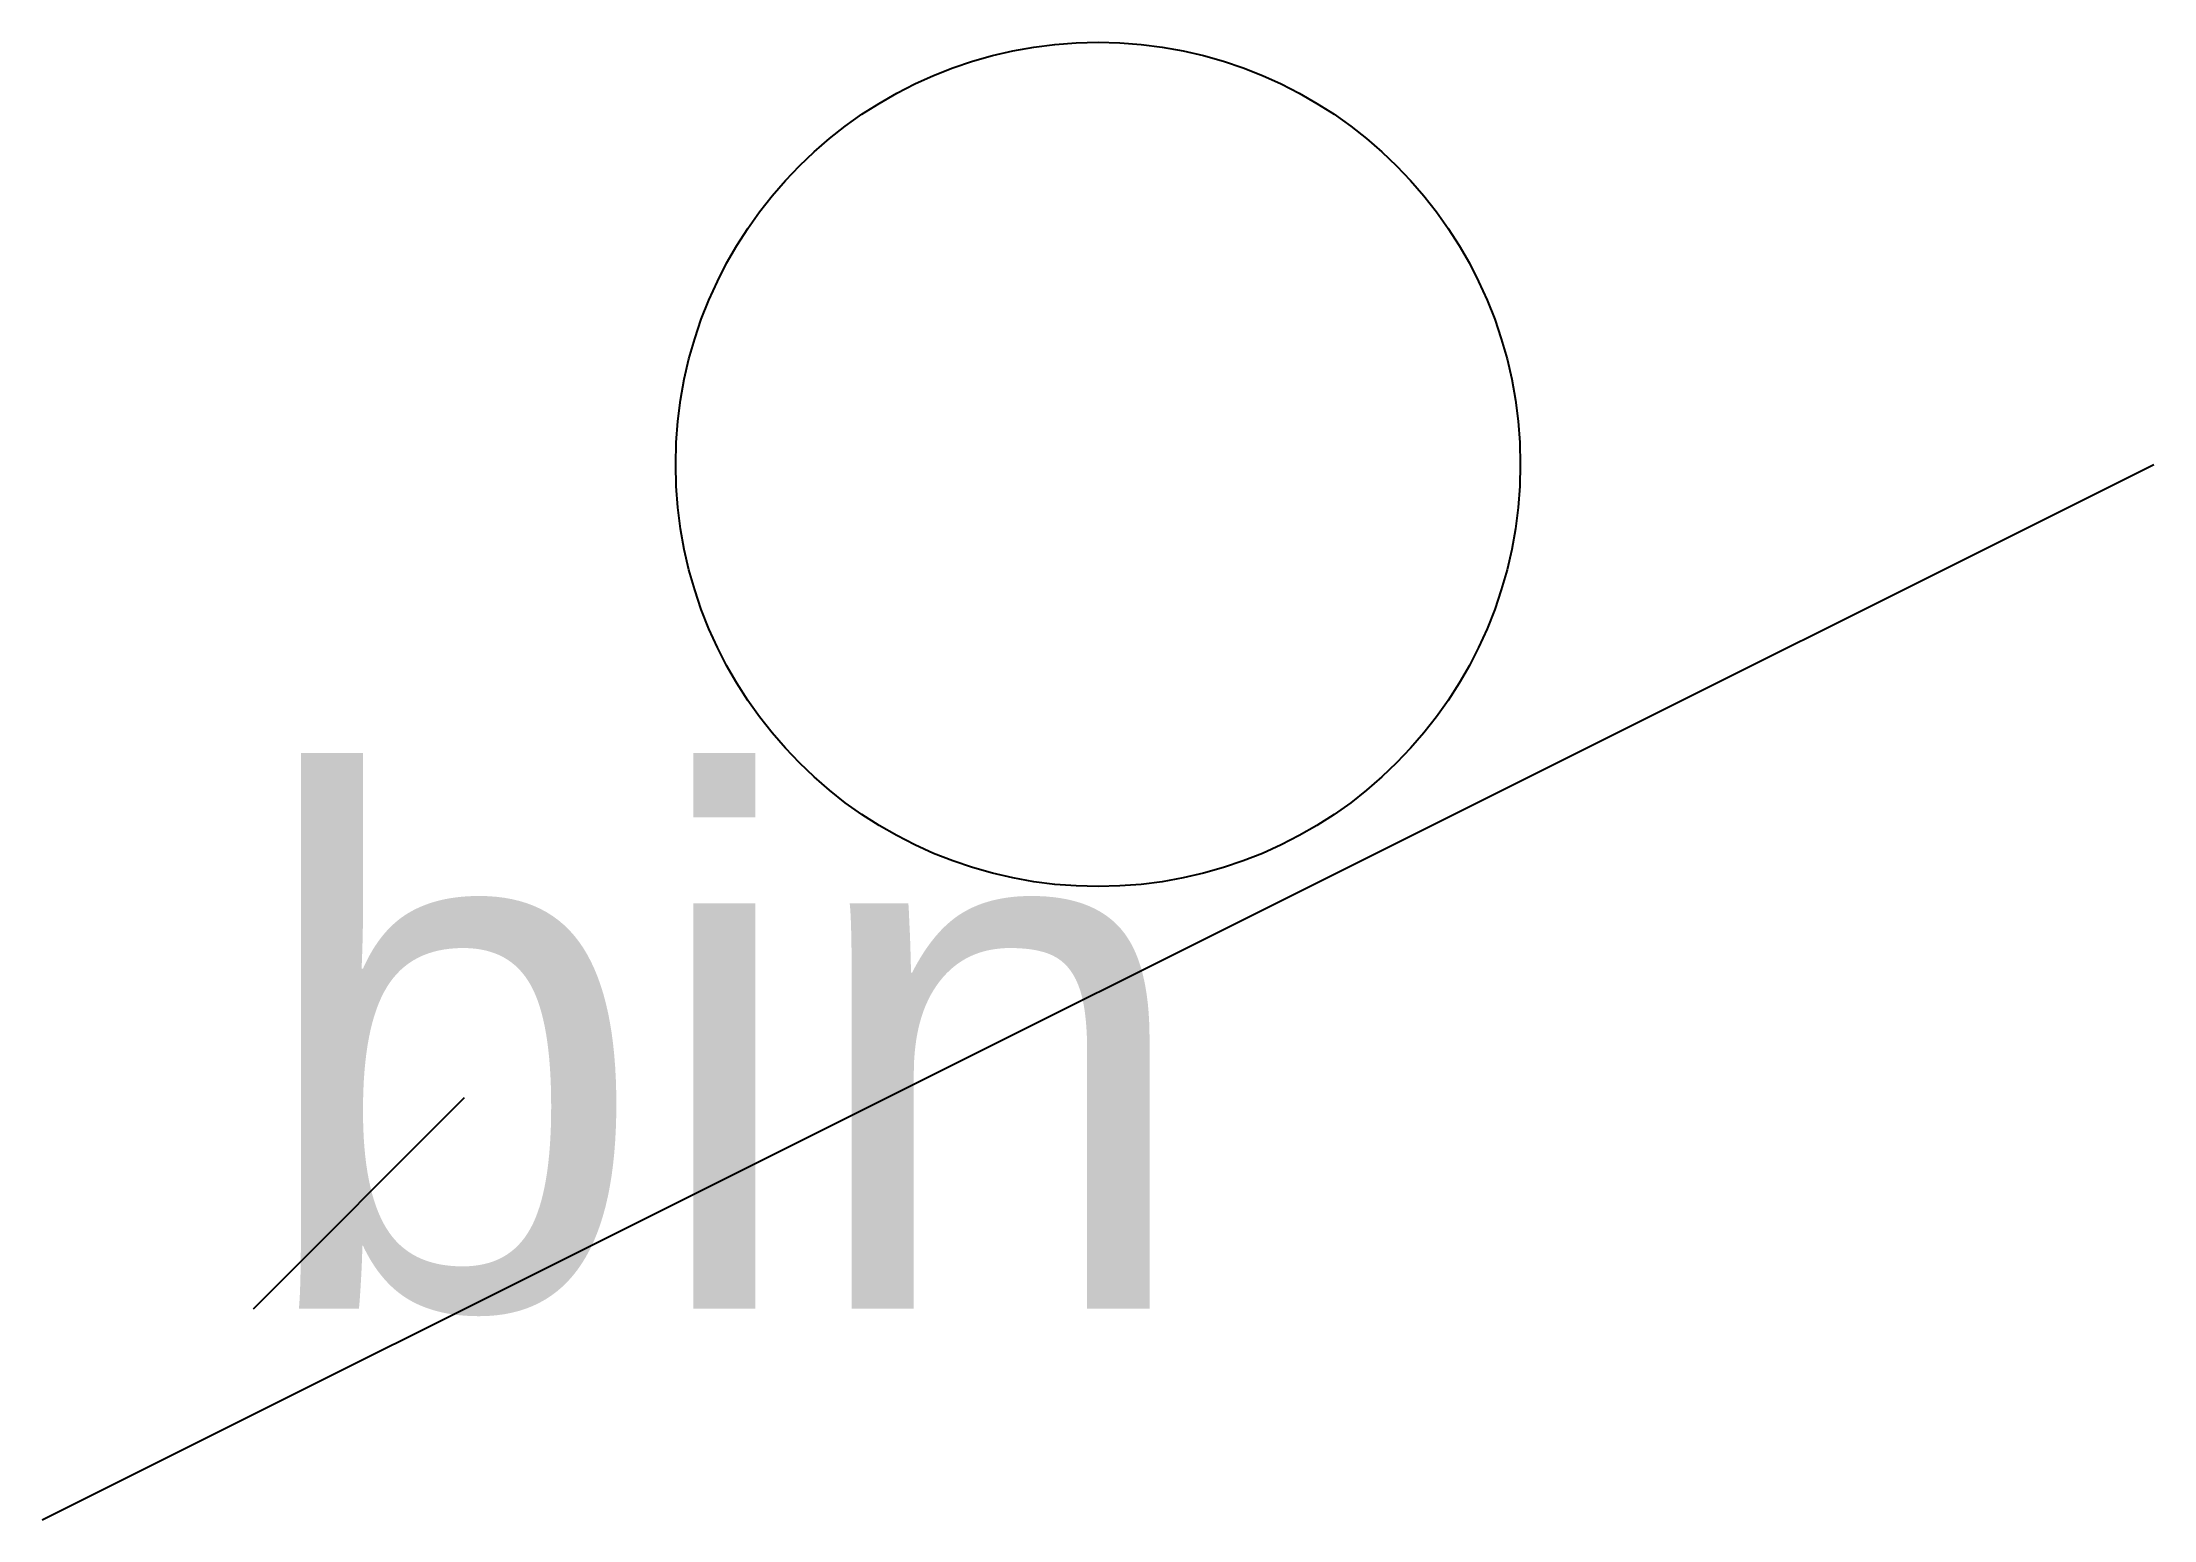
# Model space of a CAD drawing. Header units: millimetres. Extents: x 0 to 10, y 0 to 7.
import ezdxf

# ---------------------------------------------------------------- set-up
doc = ezdxf.new("R2010")
doc.units = ezdxf.units.MM
doc.layers.get('0').update_dxf_attribs({"linetype": 'CONTINUOUS'})
doc.layers.add('A', color=1, linetype='CONTINUOUS')

msp = doc.modelspace()

# ---------------------------------------------------------------- linework, layer by layer
msp.add_line((1, 1), (2, 2))
at = {"layer": 'A'}
msp.add_line((0, 0), (10, 5), dxfattribs=at)
msp.add_circle((5, 5), 2, dxfattribs=at)

# ---------------------------------------------------------------- texts
msp.add_text('bin', height=2.5).set_placement((1, 1))

doc.saveas('drawing.dxf')
